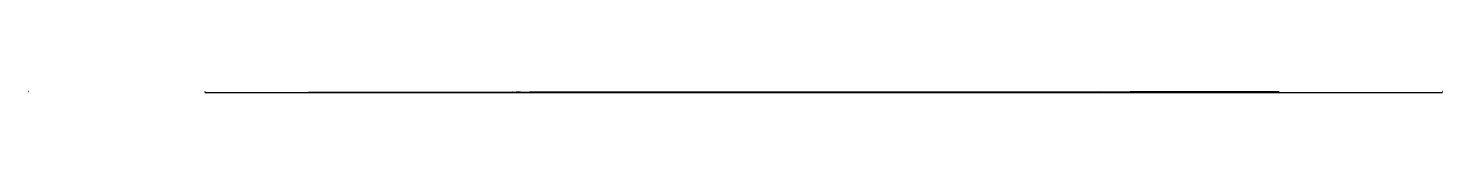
# Model space of a CAD drawing. Header units: metres. Extents: x -1 to 72750024, y 3999 to 4800.
# Drawn here: x 39550003 to 39950024, y 4299 to 4550 of the extents above; entities that cross this region are included whole.
import ezdxf

# ---------------------------------------------------------------- set-up
doc = ezdxf.new("R2010")
doc.units = ezdxf.units.M

msp = doc.modelspace()

# ---------------------------------------------------------------- linework, layer by layer
at = {"color": 7}
for p, q in [((39550003.013, 4550), (39550024.105, 4550)), ((39550003.013, 4550), (39550003.013, 4531.921)), ((39550024.105, 4531.921), (39550003.013, 4531.921)), ((39550006.026, 4543.974), (39550021.092, 4543.974)), ((39550024.105, 4550), (39550024.105, 4531.921)), ((39600000, 4550), (39599998.795, 4550)), ((39600000, 4500), (39599998.795, 4500)), ((39600000, 4450), (39599998.795, 4450)), ((39600000, 4400), (39599998.795, 4400)), ((39600000, 4350), (39599998.795, 4350)), ((39600000, 4300), (39599998.795, 4300)), ((39600000, 4540), (39599999.247, 4540)), ((39600000, 4530), (39599999.247, 4530)), ((39600000, 4520), (39599999.247, 4520)), ((39600000, 4510), (39599999.247, 4510)), ((39600000, 4490), (39599999.247, 4490)), ((39600000, 4480), (39599999.247, 4480)), ((39600000, 4470), (39599999.247, 4470)), ((39600000, 4460), (39599999.247, 4460)), ((39600000, 4440), (39599999.247, 4440)), ((39600000, 4430), (39599999.247, 4430)), ((39600000, 4420), (39599999.247, 4420)), ((39600000, 4410), (39599999.247, 4410)), ((39600000, 4390), (39599999.247, 4390)), ((39600000, 4380), (39599999.247, 4380)), ((39600000, 4370), (39599999.247, 4370)), ((39600000, 4360), (39599999.247, 4360)), ((39600000, 4340), (39599999.247, 4340)), ((39600000, 4330), (39599999.247, 4330)), ((39600000, 4320), (39599999.247, 4320)), ((39600000, 4310), (39599999.247, 4310)), ((39600000, 4300), (39600000, 4550)), ((39600000, 4300), (39950000, 4300)), ((39600000, 4300), (39600000, 4298.795)), ((39610000.001, 4300), (39610000.001, 4299.247)), ((39620000.002, 4300), (39620000.002, 4299.247)), ((39630000.003, 4300), (39630000.003, 4299.247)), ((39640000.003, 4300), (39640000.003, 4299.247)), ((39650000.001, 4300), (39650000.001, 4298.795)), ((39659999.998, 4300), (39659999.998, 4299.247)), ((39669999.996, 4300), (39669999.996, 4299.247)), ((39679999.993, 4300), (39679999.993, 4299.247)), ((39689999.991, 4300), (39689999.991, 4299.247)), ((39700000.002, 4300), (39700000.002, 4298.795)), ((39710000.006, 4300), (39710000.006, 4299.247)), ((39720000.01, 4300), (39720000.01, 4299.247)), ((39730000.015, 4300), (39730000.015, 4299.247)), ((39740000.019, 4300), (39740000.019, 4299.247)), ((39749999.996, 4300), (39749999.996, 4298.795)), ((39760000, 4300), (39760000, 4299.247)), ((39770000.005, 4300), (39770000.005, 4299.247)), ((39780000.009, 4300), (39780000.009, 4299.247)), ((39790000.013, 4300), (39790000.013, 4299.247)), ((39800000.004, 4300), (39800000.004, 4298.795)), ((39810000.008, 4300), (39810000.008, 4299.247)), ((39820000.012, 4300), (39820000.012, 4299.247)), ((39830000.003, 4300), (39830000.003, 4299.247)), ((39839999.994, 4300), (39839999.994, 4299.247)), ((39850000.012, 4300), (39850000.012, 4298.795)), ((39860000.002, 4300), (39860000.002, 4299.247)), ((39869999.993, 4300), (39869999.993, 4299.247)), ((39879999.984, 4300), (39879999.984, 4299.247)), ((39889999.975, 4300), (39889999.975, 4299.247)), ((39899999.992, 4300), (39899999.992, 4298.795)), ((39909999.983, 4300), (39909999.983, 4299.247)), ((39919999.974, 4300), (39919999.974, 4299.247)), ((39929999.964, 4300), (39929999.964, 4299.247)), ((39939999.955, 4300), (39939999.955, 4299.247)), ((39950000, 4300), (39950000, 4298.795)), ((39950003.013, 4550), (39950024.105, 4550)), ((39950003.013, 4550), (39950003.013, 4531.921)), ((39950024.105, 4531.921), (39950003.013, 4531.921)), ((39950006.026, 4543.974), (39950021.092, 4543.974)), ((39950024.105, 4550), (39950024.105, 4531.921))]:
    msp.add_line(p, q, dxfattribs=at)
at = {"color": 4}
for p, q in [((39550006.026, 4539.454), (39550021.092, 4539.454)), ((39629258.18, 4347.849), (39629588.779, 4349.612)), ((39629588.779, 4349.612), (39630048.24, 4349.409)), ((39630048.24, 4349.409), (39631513.42, 4351.418)), ((39631513.42, 4351.418), (39632776.539, 4356.631)), ((39632776.539, 4356.631), (39633024.57, 4355.311)), ((39633024.57, 4355.311), (39634798.98, 4358.299)), ((39634798.98, 4358.299), (39634811.102, 4358.558)), ((39634811.102, 4358.558), (39634895.051, 4356.824)), ((39634895.051, 4356.824), (39634962.922, 4358.433)), ((39634962.922, 4358.433), (39635595.609, 4360.326)), ((39635595.609, 4360.326), (39635725.93, 4362.963)), ((39635725.93, 4362.963), (39635938.789, 4358.599)), ((39635938.789, 4358.599), (39637200.879, 4360.956)), ((39637200.879, 4360.956), (39637841.961, 4363.762)), ((39637841.961, 4363.762), (39637875.809, 4363.603)), ((39637875.809, 4363.603), (39638401.391, 4365.037)), ((39638401.391, 4365.037), (39638465.309, 4364.329)), ((39638465.309, 4364.329), (39638499.359, 4364.685)), ((39638499.359, 4364.685), (39638508.109, 4364.219)), ((39638508.109, 4364.219), (39638787.66, 4365.084)), ((39638787.66, 4365.084), (39639047.641, 4364.438)), ((39639047.641, 4364.438), (39639266.91, 4365.465)), ((39639266.91, 4365.465), (39639755.59, 4366.995)), ((39639755.59, 4366.995), (39639930.41, 4366.861)), ((39639930.41, 4366.861), (39640045.191, 4367.192)), ((39640045.191, 4367.192), (39640229.41, 4367.29)), ((39640229.41, 4367.29), (39640241.262, 4367.432)), ((39640241.262, 4367.432), (39640265.77, 4367.385)), ((39640265.77, 4367.385), (39640401.68, 4367.92)), ((39640401.68, 4367.92), (39640520.699, 4368.474)), ((39640520.699, 4368.474), (39640986.602, 4369.543)), ((39640986.602, 4369.543), (39641068.328, 4368.214)), ((39641068.328, 4368.214), (39641129.18, 4369.245)), ((39641129.18, 4369.245), (39641640.84, 4369.173)), ((39641640.84, 4369.173), (39643336.66, 4371.945)), ((39643336.66, 4371.945), (39643356.82, 4369.71)), ((39643356.82, 4369.71), (39643594.18, 4371.604)), ((39643594.18, 4371.604), (39643606.609, 4372.18)), ((39643606.609, 4372.18), (39643661.262, 4372.445)), ((39643661.262, 4372.445), (39643671, 4368.642)), ((39643671, 4368.642), (39643692.789, 4372.316)), ((39643692.789, 4372.316), (39643827.891, 4372.512)), ((39643827.891, 4372.512), (39643887.449, 4372.824)), ((39643887.449, 4372.824), (39643950.129, 4372.754)), ((39643950.129, 4372.754), (39643994.609, 4373.812)), ((39643994.609, 4373.812), (39644191.621, 4373.544)), ((39644191.621, 4373.544), (39644246.82, 4372.463)), ((39644246.82, 4372.463), (39644332.648, 4372.7)), ((39644332.648, 4372.7), (39644583.238, 4373.34)), ((39644583.238, 4373.34), (39644900.551, 4375.577)), ((39644900.551, 4375.577), (39646237.48, 4376.709)), ((39646237.48, 4376.709), (39647790.16, 4378.686)), ((39647790.16, 4378.686), (39649082.289, 4382.162)), ((39649082.289, 4382.162), (39649851.648, 4381.511)), ((39649851.648, 4381.511), (39650062.859, 4379.625)), ((39650062.859, 4379.625), (39650401.352, 4382.438)), ((39650401.352, 4382.438), (39651006.68, 4382.869)), ((39651006.68, 4382.869), (39651538.461, 4382.947)), ((39651538.461, 4382.947), (39651635.059, 4382.291)), ((39651635.059, 4382.291), (39651741.512, 4383.415)), ((39651741.512, 4383.415), (39651941.41, 4383.739)), ((39651941.41, 4383.739), (39652284.02, 4383.743)), ((39652284.02, 4383.743), (39652626.371, 4384.442)), ((39652626.371, 4384.442), (39652714.121, 4384.525)), ((39652714.121, 4384.525), (39652736.66, 4381.12)), ((39652736.66, 4381.12), (39652774.75, 4384.134)), ((39652774.75, 4384.134), (39652950.801, 4385.04)), ((39652950.801, 4385.04), (39653143.852, 4384.706)), ((39653143.852, 4384.706), (39653517.781, 4387.528)), ((39653517.781, 4387.528), (39653872.629, 4385.468)), ((39653872.629, 4385.468), (39653944.809, 4386.095)), ((39653944.809, 4386.095), (39654191.191, 4386.597)), ((39654191.191, 4386.597), (39654438.969, 4385.603)), ((39654438.969, 4385.603), (39654502.949, 4386.371)), ((39654502.949, 4386.371), (39654546.141, 4386.892)), ((39654546.141, 4386.892), (39654549.93, 4387.027)), ((39654549.93, 4387.027), (39654561.828, 4386.774)), ((39654561.828, 4386.774), (39654613.52, 4386.927)), ((39654613.52, 4386.927), (39654649.559, 4388.639)), ((39654649.559, 4388.639), (39654703.91, 4387.09)), ((39654703.91, 4387.09), (39654716.48, 4387.038)), ((39654716.48, 4387.038), (39654847.391, 4387.735)), ((39654847.391, 4387.735), (39655155.102, 4387.527)), ((39655155.102, 4387.527), (39655348.77, 4389.554)), ((39655348.77, 4389.554), (39655900.609, 4390.247)), ((39655900.609, 4390.247), (39656638.328, 4390.593)), ((39656638.328, 4390.593), (39656678.84, 4389.756)), ((39656678.84, 4389.756), (39657182.25, 4390.602)), ((39657182.25, 4390.602), (39657286.809, 4391.007)), ((39657286.809, 4391.007), (39657310.648, 4389.305)), ((39657310.648, 4389.305), (39657490.051, 4391.438)), ((39657490.051, 4391.438), (39657504.238, 4391.642)), ((39657504.238, 4391.642), (39657511.52, 4390.56)), ((39657511.52, 4390.56), (39658104.539, 4391.36)), ((39658104.539, 4391.36), (39658152.75, 4391.608)), ((39658152.75, 4391.608), (39658252.922, 4391.089)), ((39658252.922, 4391.089), (39659062.891, 4391.772)), ((39659062.891, 4391.772), (39659262.93, 4392.424)), ((39659262.93, 4392.424), (39659393.82, 4391.644)), ((39659393.82, 4391.644), (39659779.961, 4392.86)), ((39659779.961, 4392.86), (39660186.371, 4393.796)), ((39660186.371, 4393.796), (39660248.539, 4393.99)), ((39660248.539, 4393.99), (39660504.73, 4394.165)), ((39660504.73, 4394.165), (39661305.73, 4396.544)), ((39661305.73, 4396.544), (39661947.32, 4396.564)), ((39661947.32, 4396.564), (39662441.648, 4397.745)), ((39662441.648, 4397.745), (39663312.781, 4395.392)), ((39663312.781, 4395.392), (39663802.199, 4400.597)), ((39663802.199, 4400.597), (39664227.68, 4398.589)), ((39664227.68, 4398.589), (39664365.262, 4400)), ((39664365.262, 4400), (39664388.789, 4398.978)), ((39664388.789, 4398.978), (39664471.301, 4398.854)), ((39664471.301, 4398.854), (39664608.609, 4400.218)), ((39664608.609, 4400.218), (39664749.5, 4397.82)), ((39664749.5, 4397.82), (39665412.109, 4400.583)), ((39665412.109, 4400.583), (39666363.781, 4399.756)), ((39666363.781, 4399.756), (39666372.227, 4401.131)), ((39666372.227, 4401.131), (39667134.633, 4401.953)), ((39667134.633, 4401.953), (39667311.398, 4399.819)), ((39667311.398, 4399.819), (39668050.102, 4411.262)), ((39668050.102, 4411.262), (39668088.258, 4403.347)), ((39668088.258, 4403.347), (39668128.242, 4402.819)), ((39668128.242, 4402.819), (39668337.453, 4402.727)), ((39668337.453, 4402.727), (39668589.453, 4404.555)), ((39668589.453, 4404.555), (39668683.906, 4404.62)), ((39668683.906, 4404.62), (39668778.719, 4402.101)), ((39668778.719, 4402.101), (39668929.039, 4400.971)), ((39668929.039, 4400.971), (39668971.477, 4402.958)), ((39668971.477, 4402.958), (39669152.758, 4401.573)), ((39669152.758, 4401.573), (39669658.469, 4404.57)), ((39669658.469, 4404.57), (39669785.18, 4405.851)), ((39669785.18, 4405.851), (39670129.672, 4404.847)), ((39670129.672, 4404.847), (39671730, 4408.042)), ((39671730, 4408.042), (39672277.727, 4407.679)), ((39672277.727, 4407.679), (39673371.477, 4410.281)), ((39673371.477, 4410.281), (39673419.727, 4408.36)), ((39673419.727, 4408.36), (39673757.563, 4409.183)), ((39673757.563, 4409.183), (39674751.953, 4410.907)), ((39674751.953, 4410.907), (39675243.688, 4410.537)), ((39675243.688, 4410.537), (39675506.461, 4410.898)), ((39675506.461, 4410.898), (39675633.453, 4411.774)), ((39675633.453, 4411.774), (39675911.148, 4411.755)), ((39675911.148, 4411.755), (39676158.602, 4411.541)), ((39676158.602, 4411.541), (39676521.094, 4411.837)), ((39676521.094, 4411.837), (39677685.422, 4411.367)), ((39677685.422, 4411.367), (39678235.727, 4412.591)), ((39678235.727, 4412.591), (39678395.156, 4414.005)), ((39678395.156, 4414.005), (39678799.469, 4414.114)), ((39678799.469, 4414.114), (39678937.703, 4414.835)), ((39678937.703, 4414.835), (39679102.617, 4414.402)), ((39679102.617, 4414.402), (39679106.961, 4416.04)), ((39679106.961, 4416.04), (39679142.797, 4412.775)), ((39679142.797, 4412.775), (39679206.57, 4414.549)), ((39679206.57, 4414.549), (39679491.93, 4415.168)), ((39679491.93, 4415.168), (39679528.891, 4415.918)), ((39679528.891, 4415.918), (39680660.711, 4415.006)), ((39680660.711, 4415.006), (39681512.07, 4417.985)), ((39681512.07, 4417.985), (39681900.273, 4417.045)), ((39681900.273, 4417.045), (39682033.141, 4415.432)), ((39682033.141, 4415.432), (39682661.297, 4419.462)), ((39682661.297, 4419.462), (39683250.383, 4421.114)), ((39683250.383, 4421.114), (39683472.219, 4418.626)), ((39683472.219, 4418.626), (39683478.398, 4419.185)), ((39683478.398, 4419.185), (39683623.523, 4417.495)), ((39683623.523, 4417.495), (39683848.633, 4419.259)), ((39683848.633, 4419.259), (39684004.391, 4419.775)), ((39684004.391, 4419.775), (39684207.133, 4419.604)), ((39684207.133, 4419.604), (39684529.82, 4418.677)), ((39684529.82, 4418.677), (39684545.703, 4419.319)), ((39684545.703, 4419.319), (39684809.398, 4420.294)), ((39684809.398, 4420.294), (39684891.211, 4419.967)), ((39684891.211, 4419.967), (39685406.438, 4420.441)), ((39685406.438, 4420.441), (39685410.742, 4420.032)), ((39685410.742, 4420.032), (39685611.078, 4420.068)), ((39685611.078, 4420.068), (39685793.273, 4421.851)), ((39685793.273, 4421.851), (39685962.547, 4421.309)), ((39685962.547, 4421.309), (39685969.906, 4421.274)), ((39685969.906, 4421.274), (39686035.344, 4421.145)), ((39686035.344, 4421.145), (39686349.211, 4421.523)), ((39686349.211, 4421.523), (39686598.281, 4421.267)), ((39686598.281, 4421.267), (39686632.977, 4421.347)), ((39686632.977, 4421.347), (39686895.133, 4421.995)), ((39686895.133, 4421.995), (39686920.203, 4425.204)), ((39686920.203, 4425.204), (39687235.383, 4422.721)), ((39687235.383, 4422.721), (39687450.898, 4423)), ((39687450.898, 4423), (39687837.359, 4422.579)), ((39687837.359, 4422.579), (39687982.547, 4422.79)), ((39687982.547, 4422.79), (39688066.539, 4425.087)), ((39688066.539, 4425.087), (39688465.047, 4426.53)), ((39688465.047, 4426.53), (39689142.227, 4425.322)), ((39689142.227, 4425.322), (39689208.383, 4424.576)), ((39689208.383, 4424.576), (39691173.5, 4420.275)), ((39691173.5, 4420.275), (39691729.477, 4426.642)), ((39691729.477, 4426.642), (39691956.977, 4426.978)), ((39691956.977, 4426.978), (39692203.656, 4427.17)), ((39692203.656, 4427.17), (39692346.617, 4427.633)), ((39692346.617, 4427.633), (39692371.961, 4427.922)), ((39692371.961, 4427.922), (39692512.203, 4427.318)), ((39692512.203, 4427.318), (39692585.547, 4427.373)), ((39692585.547, 4427.373), (39692596.789, 4427.401)), ((39692596.789, 4427.401), (39692690.07, 4426.255)), ((39692690.07, 4426.255), (39692722.469, 4430.39)), ((39692722.469, 4430.39), (39692808.172, 4426.631)), ((39692808.172, 4426.631), (39692885.219, 4427.69)), ((39692885.219, 4427.69), (39693689.641, 4427.582)), ((39693689.641, 4427.582), (39693725.672, 4426.729)), ((39693725.672, 4426.729), (39693771.258, 4428.194)), ((39693771.258, 4428.194), (39694176.281, 4429.108)), ((39694176.281, 4429.108), (39694399.969, 4429.19)), ((39694399.969, 4429.19), (39694520.07, 4428.648)), ((39694520.07, 4428.648), (39694981.273, 4429.734)), ((39694981.273, 4429.734), (39695183.453, 4429.818)), ((39695183.453, 4429.818), (39695556.922, 4430.428)), ((39695556.922, 4430.428), (39696210.406, 4430.816)), ((39696210.406, 4430.816), (39696359.633, 4430.26)), ((39696359.633, 4430.26), (39696421.648, 4431.094)), ((39696421.648, 4431.094), (39696428.719, 4432.761)), ((39696428.719, 4432.761), (39696627.203, 4430.588)), ((39696627.203, 4430.588), (39696700.43, 4432.677)), ((39696700.43, 4432.677), (39696894.227, 4430.51)), ((39696894.227, 4430.51), (39697094.922, 4431.317)), ((39697094.922, 4431.317), (39697096.477, 4430.499)), ((39697096.477, 4430.499), (39697273.078, 4431.561)), ((39697273.078, 4431.561), (39697355.563, 4431.479)), ((39697355.563, 4431.479), (39697805.852, 4432.337)), ((39697805.852, 4432.337), (39698104.961, 4432.078)), ((39698104.961, 4432.078), (39698882.289, 4432.904)), ((39698882.289, 4432.904), (39698919.438, 4432.184)), ((39698919.438, 4432.184), (39698964.828, 4433.685)), ((39698964.828, 4433.685), (39699054.023, 4432.492)), ((39699054.023, 4432.492), (39699060.523, 4432.845)), ((39699060.523, 4432.845), (39699107.344, 4434.066)), ((39699107.344, 4434.066), (39699897.977, 4433.1)), ((39699897.977, 4433.1), (39699927.344, 4433.466)), ((39699927.344, 4433.466), (39701346.703, 4435.422)), ((39701346.703, 4435.422), (39701416.602, 4435.399)), ((39701416.602, 4435.399), (39701658.602, 4434.996)), ((39701658.602, 4434.996), (39701890, 4435.963)), ((39701890, 4435.963), (39702073.297, 4437.58)), ((39702073.297, 4437.58), (39702179.5, 4435.885)), ((39702179.5, 4435.885), (39702370.5, 4435.45)), ((39702370.5, 4435.45), (39702465.102, 4437.066)), ((39702465.102, 4437.066), (39703279.5, 4437.238)), ((39703279.5, 4437.238), (39703459.898, 4437.948)), ((39703459.898, 4437.948), (39703550.703, 4437.466)), ((39703550.703, 4437.466), (39703621.5, 4437.448)), ((39703621.5, 4437.448), (39703999.5, 4437.335)), ((39703999.5, 4437.335), (39704506.898, 4440.081)), ((39704506.898, 4440.081), (39704563.203, 4436.837)), ((39704563.203, 4436.837), (39704706, 4439.027)), ((39704706, 4439.027), (39705065.297, 4438.966)), ((39705065.297, 4438.966), (39705103.102, 4437.857)), ((39705103.102, 4437.857), (39705178.5, 4437.179)), ((39705178.5, 4437.179), (39705276.797, 4438.161)), ((39705276.797, 4438.161), (39705361.797, 4438.444)), ((39705361.797, 4438.444), (39705715.203, 4439.432)), ((39705715.203, 4439.432), (39706025.703, 4438.553)), ((39706025.703, 4438.553), (39706752.5, 4440.241)), ((39706752.5, 4440.241), (39707549.602, 4442.377)), ((39707549.602, 4442.377), (39707685.297, 4441.112)), ((39707685.297, 4441.112), (39707769.297, 4440.906)), ((39707769.297, 4440.906), (39707785.797, 4440.515)), ((39707785.797, 4440.515), (39707827.203, 4442.443)), ((39707827.203, 4442.443), (39707928.203, 4440.517)), ((39707928.203, 4440.517), (39707978.797, 4440.684)), ((39707978.797, 4440.684), (39708105.203, 4440.348)), ((39708105.203, 4440.348), (39708130.203, 4440.825)), ((39708130.203, 4440.825), (39708247.203, 4440.781)), ((39708247.203, 4440.781), (39708465.703, 4440.202)), ((39708465.703, 4440.202), (39708634.797, 4441.014)), ((39708634.797, 4441.014), (39708662.5, 4440.565)), ((39708662.5, 4440.565), (39708721.102, 4439.446)), ((39708721.102, 4439.446), (39709078.102, 4440.32)), ((39709078.102, 4440.32), (39709171.797, 4441.391)), ((39709171.797, 4441.391), (39709224, 4443.262)), ((39709224, 4443.262), (39709255.102, 4442.671)), ((39709255.102, 4442.671), (39709299.602, 4441.779)), ((39709299.602, 4441.779), (39709779, 4441.922)), ((39709779, 4441.922), (39710022.5, 4442.813)), ((39710022.5, 4442.813), (39710034, 4442.369)), ((39710034, 4442.369), (39711223.797, 4443.745)), ((39711223.797, 4443.745), (39711339.898, 4444.758)), ((39711339.898, 4444.758), (39711606.297, 4442.876)), ((39711606.297, 4442.876), (39711772.398, 4443.023)), ((39711772.398, 4443.023), (39712027.602, 4442.643)), ((39712027.602, 4442.643), (39712259.398, 4446.086)), ((39712259.398, 4446.086), (39712904.703, 4444.826)), ((39712904.703, 4444.826), (39713079.5, 4446.38)), ((39713079.5, 4446.38), (39713150.203, 4445.064)), ((39713150.203, 4445.064), (39713602, 4445.144)), ((39713602, 4445.144), (39713909.398, 4445.589)), ((39713909.398, 4445.589), (39714416.102, 4450.329)), ((39714416.102, 4450.329), (39714857.102, 4446.994)), ((39714857.102, 4446.994), (39715023.797, 4446.436)), ((39715023.797, 4446.436), (39715527.797, 4446.926)), ((39715527.797, 4446.926), (39715897.797, 4447.87)), ((39715897.797, 4447.87), (39716253.703, 4448.374)), ((39716253.703, 4448.374), (39716786.398, 4448.116)), ((39716786.398, 4448.116), (39717115.297, 4445.971)), ((39717115.297, 4445.971), (39717952.797, 4449.911)), ((39717952.797, 4449.911), (39718129.797, 4447.186)), ((39718129.797, 4447.186), (39718361.203, 4449.75)), ((39718361.203, 4449.75), (39718737.602, 4447.565)), ((39718737.602, 4447.565), (39718864.102, 4448.705)), ((39718864.102, 4448.705), (39719144.797, 4446.478)), ((39719144.797, 4446.478), (39719315.703, 4450.841)), ((39719315.703, 4450.841), (39719810, 4450.356)), ((39719810, 4450.356), (39720468.398, 4450.43)), ((39720468.398, 4450.43), (39720736.602, 4450.773)), ((39720736.602, 4450.773), (39720759, 4450.583)), ((39720759, 4450.583), (39720871.703, 4450.766)), ((39720871.703, 4450.766), (39721175.398, 4450.761)), ((39721175.398, 4450.761), (39721190.203, 4450.678)), ((39721190.203, 4450.678), (39721254.297, 4451.135)), ((39721254.297, 4451.135), (39721724, 4451.418)), ((39721724, 4451.418), (39721760.602, 4451.121)), ((39721760.602, 4451.121), (39721952.203, 4451.768)), ((39721952.203, 4451.768), (39722112.898, 4451.914)), ((39722112.898, 4451.914), (39722384.797, 4451.711)), ((39722384.797, 4451.711), (39722407.398, 4451.581)), ((39722407.398, 4451.581), (39722505.898, 4452.912)), ((39722505.898, 4452.912), (39722710.898, 4452.095)), ((39722710.898, 4452.095), (39723122.602, 4452.625)), ((39723122.602, 4452.625), (39723317.398, 4452.28)), ((39723317.398, 4452.28), (39723346.703, 4452.419)), ((39723346.703, 4452.419), (39723395.602, 4453.66)), ((39723395.602, 4453.66), (39723414.5, 4451.322)), ((39723414.5, 4451.322), (39723487, 4452.845)), ((39723487, 4452.845), (39723561.398, 4454.095)), ((39723561.398, 4454.095), (39724065, 4448.353)), ((39724065, 4448.353), (39724632.203, 4454.353)), ((39724632.203, 4454.353), (39724644.297, 4453.58)), ((39724644.297, 4453.58), (39724708.203, 4453.714)), ((39724708.203, 4453.714), (39725366.602, 4454.128)), ((39725366.602, 4454.128), (39725745.398, 4455.345)), ((39725745.398, 4455.345), (39726124, 4452.66)), ((39726124, 4452.66), (39726204.398, 4455.013)), ((39726204.398, 4455.013), (39726282.703, 4454.581)), ((39726282.703, 4454.581), (39726633.898, 4453.06)), ((39726633.898, 4453.06), (39727210.5, 4454.136)), ((39727210.5, 4454.136), (39727337.602, 4454.72)), ((39727337.602, 4454.72), (39727455, 4450.311)), ((39727455, 4450.311), (39727604.703, 4456.218)), ((39727604.703, 4456.218), (39727612.703, 4456.611)), ((39727612.703, 4456.611), (39727801.602, 4457.452)), ((39727801.602, 4457.452), (39728378.898, 4456.482)), ((39728378.898, 4456.482), (39729326, 4453.966)), ((39729326, 4453.966), (39729454.203, 4458.305)), ((39729454.203, 4458.305), (39730392.297, 4457.576)), ((39730392.297, 4457.576), (39730834.602, 4459.396)), ((39730834.602, 4459.396), (39730917.703, 4458.035)), ((39730917.703, 4458.035), (39730975.297, 4458.269)), ((39730975.297, 4458.269), (39731041.398, 4457.895)), ((39731041.398, 4457.895), (39731119.406, 4456.626)), ((39731119.406, 4456.626), (39732111.203, 4457.038)), ((39732111.203, 4457.038), (39732242.594, 4459.525)), ((39732242.594, 4459.525), (39732820.594, 4459.644)), ((39732820.594, 4459.644), (39732829.297, 4458.552)), ((39732829.297, 4458.552), (39732930, 4461.719)), ((39732930, 4461.719), (39733940.797, 4461.847)), ((39733940.797, 4461.847), (39734338.703, 4461.773)), ((39734338.703, 4461.773), (39734681.406, 4459.913)), ((39734681.406, 4459.913), (39734768.203, 4457.485)), ((39734768.203, 4457.485), (39735496.906, 4461.023)), ((39735496.906, 4461.023), (39735800, 4463.072)), ((39735800, 4463.072), (39736917.203, 4461.256)), ((39736917.203, 4461.256), (39739627.094, 4461.19)), ((39739627.094, 4461.19), (39739896.5, 4466.392)), ((39739896.5, 4466.392), (39740052.094, 4460.679)), ((39740052.094, 4460.679), (39740661.703, 4465.405)), ((39740661.703, 4465.405), (39740752, 4466.978)), ((39740752, 4466.978), (39741596.906, 4459.882)), ((39741596.906, 4459.882), (39742220.906, 4467.286)), ((39742220.906, 4467.286), (39743250.797, 4463.303)), ((39743250.797, 4463.303), (39745891, 4467.778)), ((39745891, 4467.778), (39747875, 4467.034)), ((39747875, 4467.034), (39748177.203, 4468.326)), ((39748177.203, 4468.326), (39748382.797, 4471.616)), ((39748382.797, 4471.616), (39749049.703, 4471.372)), ((39749049.703, 4471.372), (39749347.906, 4472.192)), ((39749347.906, 4472.192), (39750609.406, 4470.846)), ((39750609.406, 4470.846), (39751120.594, 4467.608)), ((39751120.594, 4467.608), (39752231.594, 4472.282)), ((39752231.594, 4472.282), (39752738.203, 4471.145)), ((39752738.203, 4471.145), (39754243, 4468.824)), ((39754243, 4468.824), (39756586.203, 4474.717)), ((39756586.203, 4474.717), (39756746.297, 4475.443)), ((39756746.297, 4475.443), (39757789.797, 4476.779)), ((39757789.797, 4476.779), (39758675.406, 4477.306)), ((39758675.406, 4477.306), (39760164.703, 4474.096)), ((39760164.703, 4474.096), (39760565.297, 4475.961)), ((39760565.297, 4475.961), (39760683.906, 4476.196)), ((39760683.906, 4476.196), (39760712.203, 4473.471)), ((39760712.203, 4473.471), (39761277.297, 4476.665)), ((39761277.297, 4476.665), (39762098.797, 4476.845)), ((39762098.797, 4476.845), (39762237.297, 4477.444)), ((39762237.297, 4477.444), (39763417.094, 4476.853)), ((39763417.094, 4476.853), (39764123.797, 4478.723)), ((39764123.797, 4478.723), (39764149, 4478.731)), ((39764149, 4478.731), (39764467.797, 4476.732)), ((39764467.797, 4476.732), (39764561, 4475.324)), ((39764561, 4475.324), (39767019, 4480.345)), ((39767019, 4480.345), (39767154, 4481.288)), ((39767154, 4481.288), (39767304.406, 4473.685)), ((39767304.406, 4473.685), (39767406.406, 4481.765)), ((39767406.406, 4481.765), (39767542.297, 4478.014)), ((39767542.297, 4478.014), (39769154.5, 4480.501)), ((39769154.5, 4480.501), (39769167.203, 4480.191)), ((39769167.203, 4480.191), (39769435.203, 4479.104)), ((39769435.203, 4479.104), (39769485.406, 4480.529)), ((39769485.406, 4480.529), (39769898.703, 4480.118)), ((39769898.703, 4480.118), (39770138.094, 4479.619)), ((39770138.094, 4479.619), (39770254.094, 4482.16)), ((39770254.094, 4482.16), (39772899, 4481.708)), ((39772899, 4481.708), (39774498.297, 4484.255)), ((39774498.297, 4484.255), (39775003.297, 4484.625)), ((39775003.297, 4484.625), (39775346.703, 4485.835)), ((39775346.703, 4485.835), (39778157.797, 4484.116)), ((39778157.797, 4484.116), (39778859.797, 4485.996)), ((39778859.797, 4485.996), (39779160.5, 4486.174)), ((39779160.5, 4486.174), (39779689.406, 4486.353)), ((39779689.406, 4486.353), (39779907.094, 4487.192)), ((39779907.094, 4487.192), (39780596.906, 4486.383)), ((39780596.906, 4486.383), (39780988.703, 4485.894)), ((39780988.703, 4485.894), (39781391.906, 4486.616)), ((39781391.906, 4486.616), (39781422.797, 4486.813)), ((39781422.797, 4486.813), (39782759.906, 4484.838)), ((39782759.906, 4484.838), (39783226.406, 4489.673)), ((39783226.406, 4489.673), (39783891.5, 4489.347)), ((39783891.5, 4489.347), (39788969.297, 4491.603)), ((39788969.297, 4491.603), (39789968.203, 4485.926)), ((39789968.203, 4485.926), (39790584.703, 4493.132)), ((39790584.703, 4493.132), (39792999.203, 4493.254)), ((39792999.203, 4493.254), (39795202.297, 4494.311)), ((39795202.297, 4494.311), (39796932.297, 4491.465)), ((39796932.297, 4491.465), (39797048.203, 4495.472)), ((39797048.203, 4495.472), (39797565.906, 4496.338)), ((39797565.906, 4496.338), (39800353.797, 4496.33)), ((39800353.797, 4496.33), (39800553.297, 4496.751)), ((39800553.297, 4496.751), (39800583.703, 4497.314)), ((39800583.703, 4497.314), (39802484.594, 4497.762)), ((39802484.594, 4497.762), (39802643.094, 4496.935)), ((39802643.094, 4496.935), (39803875.297, 4499.131)), ((39803875.297, 4499.131), (39804082.203, 4494.189)), ((39804082.203, 4494.189), (39804872, 4499.224)), ((39804872, 4499.224), (39805267.203, 4498.036)), ((39805267.203, 4498.036), (39805352.5, 4498.868)), ((39805352.5, 4498.868), (39806454.797, 4496.707)), ((39806454.797, 4496.707), (39806945.797, 4498.91)), ((39806945.797, 4498.91), (39807724.5, 4499.486)), ((39807724.5, 4499.486), (39808461.797, 4499.637)), ((39808461.797, 4499.637), (39808621.906, 4500.882)), ((39808621.906, 4500.882), (39808732.906, 4499.102)), ((39808732.906, 4499.102), (39809390, 4501.503)), ((39809390, 4501.503), (39810442.594, 4498.799)), ((39810442.594, 4498.799), (39811598.203, 4500.806)), ((39811598.203, 4500.806), (39811735.703, 4500.633)), ((39811735.703, 4500.633), (39812105.594, 4502.432)), ((39812105.594, 4502.432), (39812324, 4501.317)), ((39812324, 4501.317), (39814139.594, 4503.533)), ((39814139.594, 4503.533), (39815399, 4503.852)), ((39815399, 4503.852), (39816138.703, 4502.707)), ((39816138.703, 4502.707), (39817984.703, 4503.095)), ((39817984.703, 4503.095), (39818187.797, 4505.269)), ((39818187.797, 4505.269), (39818218.094, 4505.097)), ((39818218.094, 4505.097), (39820921, 4506.292)), ((39820921, 4506.292), (39821668.703, 4506.8)), ((39821668.703, 4506.8), (39822121.906, 4505.056)), ((39822121.906, 4505.056), (39823573.406, 4507.451)), ((39823573.406, 4507.451), (39823815.906, 4507.425)), ((39823815.906, 4507.425), (39824896.797, 4508.262)), ((39824896.797, 4508.262), (39824963.406, 4507.41)), ((39824963.406, 4507.41), (39825584.297, 4508.341)), ((39825584.297, 4508.341), (39826187.703, 4508.512)), ((39826187.703, 4508.512), (39827765.906, 4507.571)), ((39827765.906, 4507.571), (39827777.094, 4506.904)), ((39827777.094, 4506.904), (39828236.703, 4509.733)), ((39828236.703, 4509.733), (39828305.203, 4509.317)), ((39828305.203, 4509.317), (39828358.5, 4509.426)), ((39828358.5, 4509.426), (39829739.297, 4509.849)), ((39829739.297, 4509.849), (39830622.203, 4510.17)), ((39830622.203, 4510.17), (39830734.094, 4510.16)), ((39830734.094, 4510.16), (39830850.703, 4510.381)), ((39830850.703, 4510.381), (39830974.297, 4509.169)), ((39830974.297, 4509.169), (39831285.297, 4509.473)), ((39831285.297, 4509.473), (39831517.797, 4510.848)), ((39831517.797, 4510.848), (39831744.797, 4511.26)), ((39831744.797, 4511.26), (39831937.906, 4510.272)), ((39831937.906, 4510.272), (39832762.797, 4511.646)), ((39832762.797, 4511.646), (39835061, 4512.986)), ((39835061, 4512.986), (39835573, 4510.526)), ((39835573, 4510.526), (39835956.906, 4512.807)), ((39835956.906, 4512.807), (39838727.906, 4515.011)), ((39838727.906, 4515.011), (39839622.297, 4513.695)), ((39839622.297, 4513.695), (39839961.406, 4512.979)), ((39839961.406, 4512.979), (39844008.797, 4513.692)), ((39844008.797, 4513.692), (39844575.094, 4517.939)), ((39844575.094, 4517.939), (39852754.797, 4521.66)), ((39852754.797, 4521.66), (39853159, 4517.766)), ((39853159, 4517.766), (39861619.094, 4521.453)), ((39861619.094, 4521.453), (39862824.594, 4525.866)), ((39862824.594, 4525.866), (39866755.188, 4524.102)), ((39866755.188, 4524.102), (39867149.688, 4525.531)), ((39867149.688, 4525.531), (39867628.5, 4525.735)), ((39867628.5, 4525.735), (39868538.594, 4525.848)), ((39868538.594, 4525.848), (39868572.313, 4525.439)), ((39868572.313, 4525.439), (39869783, 4526.133)), ((39869783, 4526.133), (39873570.406, 4530.054)), ((39873570.406, 4530.054), (39877380.5, 4528.399)), ((39877380.5, 4528.399), (39883947.406, 4533.892)), ((39883947.406, 4533.892), (39887345, 4531.903)), ((39887345, 4531.903), (39893629.5, 4537.106)), ((39893629.5, 4537.106), (39896259.813, 4535.392)), ((39896259.813, 4535.392), (39900599.906, 4539.036)), ((39900599.906, 4539.036), (39902393.594, 4538.173)), ((39902393.594, 4538.173), (39903387.313, 4539.494)), ((39903387.313, 4539.494), (39903758.406, 4539.447)), ((39950006.026, 4539.454), (39950021.092, 4539.454))]:
    msp.add_line(p, q, dxfattribs=at)

doc.saveas('drawing.dxf')
